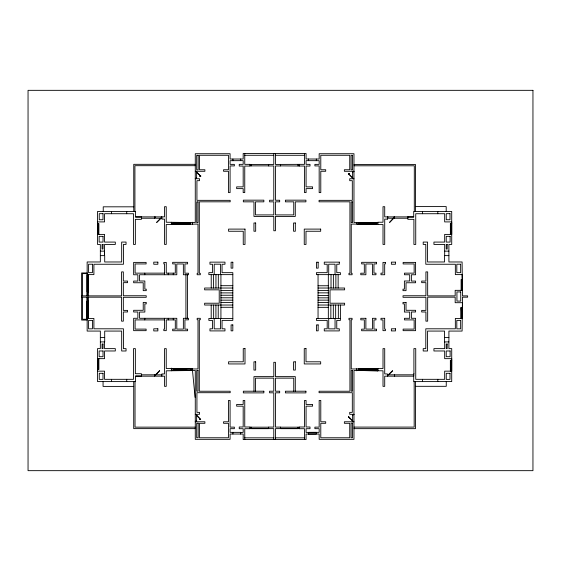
<?xml version="1.0" encoding="UTF-8"?>
<svg xmlns="http://www.w3.org/2000/svg" width="561" height="561" viewBox="0 0 561 561"><rect width="100%" height="100%" fill="white"/><g stroke="black" fill="none" stroke-linecap="round" stroke-linejoin="round"><path stroke-width="0.84" d="M141.407 217.044L135.531 217.044L135.531 211.441L97.537 211.469L97.523 244.442L100.349 244.442L100.342 261.973L87.151 261.973L87.144 295.878L87.137 292.043L88.582 292.05M88.575 292.043L88.575 274.595L88.582 295.878M161.884 216.883L161.884 219.12L164.534 219.12L164.534 244.407L166.238 244.407L166.238 224.505L197.998 224.091L197.998 273.305L197.17 273.305L197.17 274.743L200.298 274.743L200.298 273.305L199.309 273.305L199.309 201.813L230.178 201.813L230.178 200.347L196.932 200.347L196.932 180.677L199.52 180.677L199.52 178.742L195.277 178.742M255.507 391.213L255.507 378.142L273.782 378.142L273.782 391.213L269.575 391.213L269.575 392.805L273.782 392.805L273.782 427.089L268.67 427.089L268.67 428.338M268.67 164.429L268.67 165.965L273.782 165.965L273.782 200.249L269.575 200.249L269.575 201.841L273.782 201.841L273.782 214.912L255.507 214.912L255.507 201.841L263.852 201.841L263.852 200.165L243.334 200.165L243.334 201.841L253.958 201.841L253.958 216.427L273.81 216.427L273.81 230.753L275.444 230.753L275.444 216.427L295.289 216.427L295.289 201.841L305.913 201.841L305.913 200.165L285.402 200.165L285.402 201.841L293.747 201.841L293.747 214.912L275.465 214.912L275.465 201.841L279.673 201.841L279.673 200.249L275.465 200.249L275.465 165.965L280.584 165.965L280.584 164.717M298.031 164.717L298.031 165.867M353.97 171.287L344.37 171.287L344.37 169.752L349.741 169.752L349.741 155.285L320.787 155.285L320.787 169.752L325.703 169.752L325.703 171.273L320.787 171.273L320.787 192.605L319.167 192.605L319.167 165.923L314.889 165.923L314.889 164.373L319.167 164.373L319.167 160.691L306.075 160.635L306.075 164.352L310.009 164.352L310.009 166.056L306.075 166.056L306.075 186.876L312.582 186.876L312.582 188.615L306.075 188.615L306.075 192.584L304.49 192.584L304.49 166.056L280.584 165.867M387.37 374.818L413.716 374.818L413.716 381.613L451.71 381.585L451.724 348.612L448.898 348.612L448.912 331.074L462.096 331.074L462.467 297.176L467.636 297.176L467.636 295.878L462.467 295.878L462.096 261.973L448.912 261.973L448.898 244.442L451.724 244.442L451.71 211.469L413.716 211.441L413.716 217.044L407.84 217.044M413.716 376.01L413.906 373.717M392.504 370.793L388.485 374.916M353.009 178.37L348.423 173.608M353.009 421.395L348.556 416.592M88.582 274.701L88.582 291.958M199.758 176.21L200.151 176.112L199.828 176.427M200.536 175.432L200.438 175.824L200.754 175.502M200.747 176.294L196.532 172.402M200.81 176.287L196.729 172.206M160.769 218.138L156.708 222.296M156.75 222.429L161.477 217.815M88.582 301.096L88.582 318.353L87.151 318.445L87.151 331.074L100.342 331.074L100.349 348.612L97.523 348.612L97.537 381.585L135.531 381.613L135.531 376.01L141.407 376.01M348.5 173.735L353.037 178.342M348.493 174.527L348.809 174.212L348.718 174.604M349.419 173.601L349.103 173.917L349.496 173.826M155.06 375.239L159.661 370.639L155.769 374.916M190.53 368.605L173.349 368.696M358.717 224.035L375.898 223.986M393.478 218.138L389.586 222.408L394.187 217.815M199.758 419.228L200.151 419.13L199.828 419.453M200.614 419.502L196.729 415.231M387.77 375.239L392.56 370.835M348.493 417.545L348.809 417.23L348.718 417.622M387.37 376.172L387.37 373.935L384.713 373.935L384.713 348.647L383.009 348.647L383.009 368.549L358.472 368.963M358.619 369.019L377.89 368.963L375.905 368.921L375.905 370.456M135.531 376.172L164.534 376.172L164.534 386.347L166.238 386.347L166.238 370.814L195.277 370.456L195.277 439.326L230.087 439.326L230.087 434.025L243.179 434.039L243.179 439.543L306.075 439.543L306.075 434.039L319.167 434.025L319.167 439.326L353.97 439.326L353.97 370.456L383.009 370.814L383.009 386.347L384.713 386.347L384.713 376.172L413.716 376.172M173.342 224.127L173.342 222.598L173.342 224.091L171.357 224.091L190.775 224.091M356.796 222.598L356.796 224.091L376.214 224.091M173.033 368.549L192.451 368.549L166.238 368.549L166.238 348.647L164.534 348.647L164.534 373.935L161.884 373.935L161.884 376.172M308.571 434.039L316.341 434.025L316.341 432.363L306.075 432.419L306.075 428.702L310.009 428.702L310.009 426.998L306.075 426.998L306.075 406.171L312.582 406.171L312.582 404.439L306.075 404.439L306.075 400.47L304.49 400.47L304.49 426.998L299.272 426.998L299.272 428.702L304.49 428.702L304.49 439.543M244.757 155.285L273.782 155.285M275.465 155.285L304.49 155.285M195.277 164.324L133.756 164.324L133.756 211.441M299.272 166.056L299.272 164.352L304.49 164.352L304.49 153.511M249.975 164.429L273.782 164.429L273.782 153.511M353.97 164.513L415.505 164.513L415.505 211.441M195.277 165.691L134.921 165.691L134.921 211.441M249.975 165.867L268.67 165.867M353.97 165.79L414.298 165.79L414.298 211.441M195.277 171.287L204.884 171.287L204.884 169.752L199.506 169.752L199.506 155.285L228.467 155.285L228.467 169.752L223.551 169.752L223.551 171.273L228.467 171.273L228.467 192.605L230.087 192.605L230.087 165.923L234.358 165.923L234.358 164.373L230.087 164.373L230.087 160.691L243.179 160.635L243.179 164.352L239.238 164.352L239.238 166.056L243.179 166.056L243.179 186.876L236.665 186.876L236.665 188.615L243.179 188.615L243.179 192.584L244.757 192.584L244.757 166.056L249.975 166.056L249.975 164.352L244.757 164.352L244.757 153.511M353.97 171.519L352.617 171.519L352.617 178.742M352.617 171.883L353.297 171.883M195.957 178.153L196.63 178.153M352.617 178.384L353.297 178.384M195.277 178.51L196.63 178.51L196.63 171.287M353.97 178.742L349.734 178.742L349.734 180.677L352.315 180.677L352.315 200.347L319.069 200.347L319.069 201.813L349.938 201.813L349.938 273.305L348.956 273.305L348.956 274.743L352.084 274.743L352.084 273.305L351.249 273.305L351.249 224.091L377.89 224.091M415.505 206.588L446.198 206.588L446.198 211.469M133.756 206.82L103.238 206.82L103.238 211.469M141.407 216.883L141.407 219.337L135.348 219.337L135.348 244.428L133.511 244.428L133.511 213.734L104.577 213.713L104.577 221.904L97.537 221.904L97.523 234.407L104.577 234.407L104.577 242.079L115.314 242.079L115.314 244.428L104.577 244.428L104.577 255.627L104.577 251.139L100.349 251.139M444.67 255.627L444.67 244.428L433.933 244.428L433.933 242.079L444.67 242.079L444.67 234.407L451.724 234.407L451.71 221.904L444.67 221.904L444.67 213.713L415.736 213.734L415.736 244.428L413.906 244.428L413.906 219.337L407.84 219.337L407.84 216.883M135.531 216.883L164.534 216.883L164.534 206.707L166.238 206.707L166.238 222.24L195.277 222.598L195.277 153.721L230.087 153.721L230.087 159.029L243.179 159.015L243.179 153.511L306.075 153.511L306.075 159.015L319.167 159.029L319.167 153.721L353.97 153.721L353.97 222.598L377.89 222.598M413.716 216.883L384.713 216.883L384.713 206.707L383.009 206.707L383.009 222.24L377.89 222.24L377.89 224.505L383.009 224.505L383.009 244.407L384.713 244.407L384.713 219.12L387.37 219.12M141.407 218.236L161.884 218.236M387.37 218.236L407.84 218.236M173.426 222.598L174.015 222.983M173.426 222.843L190.389 222.598M358.865 222.843L375.828 222.598M173.868 222.983L181.568 222.983M359.306 222.983L367.006 222.983M97.523 223.566L98.876 223.566L98.876 234.407M189.415 223.587L182.157 223.811L189.646 223.629M451.724 223.566L450.371 223.566L450.371 234.407M173.356 223.944L190.537 224.035M444.67 251.139L448.898 251.139M100.342 255.627L104.697 255.627L104.697 261.973L121.674 261.973L121.674 242.064L126.043 242.064L126.043 244.414L123.448 244.414L123.448 264.252L93.904 264.252L93.904 274.61L87.151 274.61M448.912 255.627L444.55 255.627L444.55 261.973L427.573 261.973L427.573 242.064L423.204 242.064L423.204 244.414L425.799 244.414L425.799 264.252L455.35 264.252L455.35 274.61L462.096 274.61L462.467 290.339L455.174 290.339L455.174 295.878L427.664 295.878L427.664 271.903L425.918 271.903L425.918 281.068L421.69 281.068L421.69 282.66L425.918 282.66L425.918 295.752L403.022 295.752L403.022 297.302L425.918 297.302L425.918 310.394L421.69 310.394L421.69 311.986L425.918 311.986L425.918 321.151L427.664 321.151L427.664 297.176L455.174 297.176L455.174 302.695L462.467 302.695L462.096 318.445L455.35 318.445L455.35 328.795L425.799 328.795L425.799 348.64L423.204 348.64L423.204 350.99L427.573 350.99L427.573 331.074L444.55 331.074L444.55 341.915L448.898 341.915M87.151 272.955L81.618 272.955L81.618 320.058L87.151 320.058M164.569 273.144L135.103 273.144L135.103 263.943L146.112 263.943L146.112 262.394L133.651 262.394L133.651 274.764L137.866 274.764L137.866 281.075L133.651 281.075L133.651 282.751L143.23 282.751L143.23 290.64L146.253 290.64L146.253 289.16L144.85 289.16L144.85 281.005L139.563 281.005L139.563 274.75L176.799 274.736L176.799 263.972L183.37 263.972L183.37 274.736L188.468 274.736L188.468 273.207L184.927 273.207L184.927 263.901L187.612 263.901L187.612 262.324L172.669 262.324L172.669 263.901L175.298 263.901L175.298 273.144L166.259 273.144L166.259 262.408L163.826 262.408L163.826 263.901L164.569 263.901L164.569 274.736M87.151 273.614L82.404 273.614L82.404 295.878M232.822 274.631L208.853 274.631L208.853 272.653L212.493 272.653L212.493 264.252L209.954 264.252L209.954 262.141L224.975 262.141L224.975 264.252L222.051 264.252L222.051 272.667L232.822 272.667L232.822 320.387L222.051 320.387L222.051 328.802L224.975 328.802L224.975 330.906L209.954 330.906L209.954 328.802L212.493 328.802L212.493 320.401L208.853 320.401L208.853 318.424L232.822 318.424M462.467 279.497L461.114 279.497L461.114 290.339M220.922 285.689L232.822 285.689M318.052 285.759L328.332 285.759M232.822 288.024L204.632 288.024L204.632 289.834L219.225 289.834L219.225 303.221L204.632 303.221L204.632 305.03L232.822 305.03M318.052 288.024L344.615 288.024L344.615 289.834L330.022 289.834L330.022 303.221L344.615 303.221L344.615 305.03L318.052 305.03M220.922 290.458L232.822 290.458M318.052 290.57L328.332 290.57M220.922 292.891L232.822 292.891M318.052 292.863L328.332 292.863M220.922 295.24L232.822 295.24M318.052 295.549L328.332 295.549M81.618 295.878L121.583 295.878L121.583 271.903L123.329 271.903L123.329 281.068L127.557 281.068L127.557 282.66L123.329 282.66L123.329 295.752L146.225 295.752L146.225 297.302L123.329 297.302L123.329 310.394L127.557 310.394L127.557 311.986L123.329 311.986L123.329 321.151L121.583 321.151L121.583 297.176L81.618 297.176M220.922 297.793L232.822 297.793M318.052 297.842L328.332 297.842M220.922 300.163L232.822 300.163M318.052 300.135L328.332 300.135M220.922 302.442L232.822 302.442M318.052 302.533L328.332 302.533M220.922 307.295L232.822 307.295M318.052 307.344L328.332 307.344M462.096 307.61L460.742 307.61L460.742 318.445M461.465 312.484L461.198 307.61M164.569 318.311L164.569 329.153L163.826 329.153L163.826 330.646L166.259 330.646L166.259 319.903L175.298 319.903L175.298 329.153L172.669 329.153L172.669 330.731L187.612 330.731L187.612 329.153L184.927 329.153L184.927 319.847L188.468 319.847L188.468 318.311L183.37 318.311L183.37 329.083L176.799 329.083L176.799 318.311L139.563 318.297L139.563 312.049L144.85 312.049L144.85 303.894L146.253 303.894L146.253 302.414L143.23 302.414L143.23 310.303L133.651 310.303L133.651 311.979L137.866 311.979L137.866 318.283L133.651 318.283L133.651 330.66L146.112 330.66L146.112 329.111L135.103 329.111L135.103 319.903L164.569 319.903M340.401 318.424L316.432 318.424L316.432 320.387L327.196 320.387L327.196 328.802L324.272 328.802L324.272 330.906L339.293 330.906L339.293 328.802L336.761 328.802L336.761 320.401L340.401 320.401L340.401 305.03M87.151 319.251L82.565 319.251L82.565 297.176M100.349 337.427L104.697 337.427M444.55 337.427L448.898 337.427M100.349 341.915L104.697 341.915L104.697 331.074L121.674 331.074L121.674 350.99L126.043 350.99L126.043 348.64L123.448 348.64L123.448 328.795L93.904 328.795L93.904 318.445L87.151 318.445L87.137 297.176L87.151 318.445L87.144 300.991L88.575 300.991L88.582 318.445L88.575 297.176M451.71 360.316L450.357 360.316L450.357 371.151M173.181 368.605L190.628 368.605L190.628 370.036M174.169 368.829L181.652 368.829M190.628 368.963L197.998 368.963L197.998 319.742L197.17 319.742L197.17 318.311L200.298 318.311L200.298 319.742L199.309 319.742L199.309 391.241L230.178 391.241L230.178 392.7L196.932 392.7L196.932 412.37L199.52 412.37L199.52 414.306L195.277 414.306M377.89 368.963L351.249 368.963L351.249 319.742L352.084 319.742L352.084 318.311L348.956 318.311L348.956 319.742L349.938 319.742L349.938 391.241L319.069 391.241L319.069 392.7L352.315 392.7L352.315 412.37L349.734 412.37L349.734 414.306L353.97 414.306M97.523 369.489L98.245 369.489L98.245 358.647M171.357 370.036L192.451 370.036L195.074 397.314M367.686 370.071L375.379 370.071M141.407 374.818L161.884 374.818M104.577 341.915L104.577 348.626L115.314 348.626L115.314 350.976L104.577 350.976L104.577 358.647L97.523 358.647L97.537 371.151L104.577 371.151L104.577 379.334L133.511 379.32L133.511 348.626L135.348 348.626L135.348 373.717L141.407 373.717L141.407 376.172M444.67 341.915L444.67 348.626L433.933 348.626L433.933 350.976L444.67 350.976L444.67 358.647L451.724 358.647L451.71 371.151L444.67 371.151L444.67 379.334L415.736 379.32L415.736 348.626L413.906 348.626L413.906 373.836M133.714 386.403L103.063 386.403L103.063 381.585M415.463 386.319L446.254 386.319L446.254 381.585M353.97 414.544L352.617 414.544L352.617 421.767M352.617 414.902L353.297 414.902M196.63 421.171L195.957 420.988M352.617 421.402L353.297 421.402M195.277 421.535L196.63 421.535L196.63 414.306M195.277 421.767L204.884 421.767L204.884 423.303L199.506 423.303L199.506 437.769L228.467 437.769L228.467 423.303L223.551 423.303L223.551 421.781L228.467 421.781L228.467 400.449L230.087 400.449L230.087 427.131L234.358 427.131L234.358 428.674L230.087 428.674L230.087 432.363L240.683 432.363L240.683 434.039M353.97 421.767L344.37 421.767L344.37 423.303L349.741 423.303L349.741 437.769L320.787 437.769L320.787 423.303L325.703 423.303L325.703 421.781L320.787 421.781L320.787 400.449L319.167 400.449L319.167 427.131L314.889 427.131L314.889 428.674L319.167 428.674L319.167 432.363L308.571 432.363L308.571 434.025M353.97 427.096L414.172 427.096L414.172 381.613M195.277 427.145L135.033 427.145L135.033 381.613M249.975 427.187L268.67 427.187M280.584 427.187L299.272 427.187M249.975 428.625L273.782 428.625L273.782 439.543M299.272 428.625L275.465 428.625L275.465 439.543M195.277 428.625L133.714 428.625L133.714 381.613M353.97 428.653L415.463 428.653L415.463 381.613M240.683 432.419L243.179 432.419L243.179 428.702L239.238 428.702L239.238 426.998L243.179 426.998L243.179 406.171L236.665 406.171L236.665 404.439L243.179 404.439L243.179 400.47L244.757 400.47L244.757 426.998L249.975 426.998L249.975 428.702L244.757 428.702L244.757 439.543M244.757 437.839L273.782 437.839M275.465 437.846L304.49 437.846M356.796 370.456L377.89 370.814L377.89 368.549M171.357 368.549L187.009 368.858M190.467 368.921L192.451 368.963L192.451 370.456M377.89 370.814L376.066 370.456L376.066 369.019M348.437 416.62L349.84 418.162M353.037 421.36L349.833 418.169M196.532 415.421L200.705 419.474M328.339 318.424L328.332 274.631M299.272 164.352L275.465 164.429L275.465 153.511M462.11 279.497L462.11 290.339M461.836 279.497L461.836 290.339M461.738 307.61L461.738 318.445M461.563 279.497L461.563 290.339M461.465 307.61L461.465 318.445M451.367 223.566L451.367 234.407M451.353 360.316L451.353 371.151M451.093 223.566L451.093 234.407M451.079 360.316L451.079 371.151M450.82 223.566L450.82 234.407M450.813 360.316L450.813 371.151M437.79 211.469L437.79 213.713M437.79 379.334L437.79 381.585M422.531 211.441L422.531 213.734M422.531 379.32L422.531 381.613M394.593 216.883L394.593 218.236M394.593 374.818L394.593 376.172M394.053 216.883L394.053 217.556M387.91 216.883L387.91 217.556M387.37 216.883L387.37 219.218M376.073 222.598L376.073 224.091M375.821 370.456L358.865 370.456M367.595 369.11L367.595 369.573M367.09 223.481L367.09 223.944M367.09 369.426L359.608 369.426M358.781 222.598L358.781 224.127M358.619 368.963L358.619 370.456M356.796 368.549L356.796 370.814M338.346 305.03L338.346 318.424M338.136 274.631L338.136 288.024M335.871 274.631L335.871 288.024M335.66 305.03L335.66 318.424M335.05 274.631L335.05 264.196L328.718 264.196L328.718 274.631M335.05 318.424L335.05 328.858L328.718 328.858L328.718 318.424M333.388 274.631L333.388 288.024M333.318 305.03L333.318 318.424M331.025 274.631L331.025 288.024M330.857 305.03L330.857 318.424M318.052 274.631L318.052 318.424M316.341 159.029L316.341 160.691M308.571 159.015L308.571 160.691M298.031 427.187L298.031 428.625M297.786 428.625L280.83 428.625M295.289 391.213L295.289 376.627L275.444 376.627L275.444 362.301L273.81 362.301L273.81 376.627L253.958 376.627L253.958 391.213M293.747 391.213L293.747 378.142L275.465 378.142L275.465 391.213L279.673 391.213L279.673 392.805L275.465 392.805L275.465 427.089L280.584 427.089L280.584 428.625M268.424 428.625L251.468 428.625M251.223 164.429L251.223 165.867M251.223 427.187L251.223 428.625M240.683 159.029L240.683 160.635M232.913 159.029L232.913 160.691M232.913 432.363L232.913 434.025M220.922 274.631L220.922 318.424M220.536 274.631L220.536 264.196L214.197 264.196L214.197 274.631M220.536 318.424L220.536 328.858L214.197 328.858L214.197 318.424M218.32 274.631L218.32 288.024M218.229 305.03L218.229 318.424M215.95 274.631L215.95 288.024M215.929 305.03L215.929 318.424M213.636 305.03L213.636 318.424M213.573 274.631L213.573 288.024M211.231 274.631L211.231 288.024M211.202 305.03L211.202 318.424M192.451 222.24L192.451 224.505M190.628 222.598L190.628 224.091M190.467 368.507L190.467 370.036M190.382 370.036L173.426 370.036M187.493 274.736L187.493 318.311M185.922 274.736L185.922 318.311M181.652 223.481L181.652 223.944M173.552 369.152L173.552 369.797M173.286 273.144L173.286 274.736M173.286 318.311L173.286 319.903M173.188 222.598L173.188 224.035M173.181 368.549L173.181 370.036M171.357 222.24L171.357 224.505M171.357 368.128L171.357 370.814M168.265 273.144L168.265 274.736M168.265 318.311L168.265 319.903M161.337 216.883L161.337 217.556M155.201 216.883L155.201 217.556M154.654 216.883L154.654 218.236M154.654 374.818L154.654 376.172M144.794 273.144L144.794 274.75M144.794 318.297L144.794 319.903M126.716 211.441L126.716 213.734M126.716 379.32L126.716 381.613M111.457 211.469L111.457 213.713M111.457 379.334L111.457 381.585M98.876 358.647L98.876 369.489L98.519 369.489L98.519 358.647M98.519 223.566L98.519 234.407M98.245 223.566L98.245 234.407M97.979 223.566L97.979 234.407M97.979 358.647L97.979 369.489M88.365 275.591L88.365 283.081M88.365 301.986L88.365 309.469M87.151 274.848L87.151 291.811L87.144 274.841M87.151 301.243L87.151 318.199M532.95 90.335L28.05 90.335L28.05 470.665L532.95 470.665L532.95 90.335M198.166 155.313L196.687 155.313L196.687 169.864L198.166 169.864L198.166 155.313M352.56 155.313L351.088 155.313L351.088 169.864L352.56 169.864L352.56 155.313M198.005 201.862L196.715 201.862L196.715 222.577L198.005 222.577L198.005 201.862M352.532 201.862L351.242 201.862L351.242 222.577L352.532 222.577L352.532 201.862M103 213.664L99.248 213.664L99.248 219.744L103 219.744L103 213.664M450.006 213.664L446.247 213.664L446.247 219.744L450.006 219.744L450.006 213.664M255.669 222.99L253.937 222.99L253.937 231.23L255.669 231.23L255.669 222.99M295.31 222.99L293.578 222.99L293.578 231.23L295.31 231.23L295.31 222.99M375.085 223.629L367.595 223.811L375.085 223.629M245.003 229.105L228.572 229.105L228.572 231.258L243.25 231.258L243.25 244.435L245.003 244.435L245.003 229.105M320.682 229.105L304.251 229.105L304.251 244.435L305.997 244.435L305.997 231.258L320.682 231.258L320.682 229.105M103.028 236.349L99.129 236.349L99.129 242.086L103.028 242.086L103.028 236.349M450.118 236.349L446.219 236.349L446.219 242.086L450.118 242.086L450.118 236.349M103.028 244.442L102.081 244.442L102.081 249.028L103.028 249.028L103.028 244.442M447.173 244.442L446.226 244.442L446.226 249.028L447.173 249.028L447.173 244.442M157.865 262.141L153.763 262.141L153.763 264.252L157.865 264.252L157.865 262.141M339.293 262.141L324.272 262.141L324.272 264.252L327.196 264.252L327.196 272.667L316.432 272.667L316.432 274.631L340.401 274.631L340.401 272.653L336.761 272.653L336.761 264.252L339.293 264.252L339.293 262.141M395.484 262.141L391.382 262.141L391.382 264.252L395.484 264.252L395.484 262.141M232.822 262.218L231.097 262.218L231.097 268.137L232.822 268.137L232.822 262.218M318.157 262.218L316.432 262.218L316.432 268.137L318.157 268.137L318.157 262.218M376.578 262.324L361.642 262.324L361.642 263.901L364.32 263.901L364.32 273.207L360.779 273.207L360.779 274.736L365.877 274.736L365.877 263.972L372.448 263.972L372.448 274.736L375.961 274.736L375.961 273.144L373.956 273.144L373.956 263.901L376.578 263.901L376.578 262.324M385.428 262.408L382.988 262.408L382.988 273.144L380.982 273.144L380.982 274.736L384.678 274.736L384.678 263.901L385.428 263.901L385.428 262.408M415.596 262.394L403.135 262.394L403.135 263.943L414.151 263.943L414.151 273.144L404.46 273.144L404.46 274.75L409.691 274.75L409.691 281.005L404.397 281.005L404.397 289.16L402.994 289.16L402.994 290.64L406.017 290.64L406.017 282.751L415.596 282.751L415.596 281.075L411.381 281.075L411.381 274.764L415.596 274.764L415.596 262.394M92.439 264.217L88.596 264.217L88.596 272.66L92.439 272.66L92.439 264.217M460.651 264.217L456.808 264.217L456.808 272.66L460.651 272.66L460.651 264.217M460.735 291.93L456.935 291.93L456.935 301.096L460.735 301.096L460.735 291.93M406.017 302.414L402.994 302.414L402.994 303.894L404.397 303.894L404.397 312.049L409.691 312.049L409.691 318.297L404.46 318.297L404.46 319.903L414.151 319.903L414.151 329.111L403.135 329.111L403.135 330.66L415.596 330.66L415.596 318.283L411.381 318.283L411.381 311.979L415.596 311.979L415.596 310.303L406.017 310.303L406.017 302.414M365.877 318.311L360.779 318.311L360.779 319.847L364.32 319.847L364.32 329.153L361.642 329.153L361.642 330.731L376.578 330.731L376.578 329.153L373.956 329.153L373.956 319.903L375.961 319.903L375.961 318.311L372.448 318.311L372.448 329.083L365.877 329.083L365.877 318.311M384.678 318.311L380.982 318.311L380.982 319.903L382.988 319.903L382.988 330.646L385.428 330.646L385.428 329.153L384.678 329.153L384.678 318.311M92.439 320.394L88.596 320.394L88.596 328.837L92.439 328.837L92.439 320.394M460.651 320.394L456.808 320.394L456.808 328.837L460.651 328.837L460.651 320.394M232.822 324.917L231.097 324.917L231.097 330.836L232.822 330.836L232.822 324.917M318.157 324.917L316.432 324.917L316.432 330.836L318.157 330.836L318.157 324.917M157.865 328.802L153.763 328.802L153.763 330.913L157.865 330.913L157.865 328.802M395.484 328.802L391.382 328.802L391.382 330.913L395.484 330.913L395.484 328.802M103.028 344.026L102.081 344.026L102.081 348.612L103.028 348.612L103.028 344.026M447.173 344.026L446.226 344.026L446.226 348.612L447.173 348.612L447.173 344.026M245.003 348.619L243.25 348.619L243.25 361.796L228.572 361.796L228.572 363.942L245.003 363.942L245.003 348.619M305.997 348.619L304.251 348.619L304.251 363.942L320.682 363.942L320.682 361.796L305.997 361.796L305.997 348.619M103.028 350.969L99.129 350.969L99.129 356.705L103.028 356.705L103.028 350.969M450.118 350.969L446.219 350.969L446.219 356.705L450.118 356.705L450.118 350.969M255.669 361.824L253.937 361.824L253.937 370.064L255.669 370.064L255.669 361.824M295.31 361.824L293.578 361.824L293.578 370.064L295.31 370.064L295.31 361.824M198.005 370.477L196.715 370.477L196.715 391.192L198.005 391.192L198.005 370.477M352.532 370.477L351.242 370.477L351.242 391.192L352.532 391.192L352.532 370.477M103 373.31L99.248 373.31L99.248 379.39L103 379.39L103 373.31M450.006 373.31L446.247 373.31L446.247 379.39L450.006 379.39L450.006 373.31M263.852 391.213L243.334 391.213L243.334 392.889L263.852 392.889L263.852 391.213M305.913 391.213L285.402 391.213L285.402 392.889L305.913 392.889L305.913 391.213M198.166 423.183L196.687 423.183L196.687 437.741L198.166 437.741L198.166 423.183M352.56 423.183L351.088 423.183L351.088 437.741L352.56 437.741L352.56 423.183"/></g></svg>
